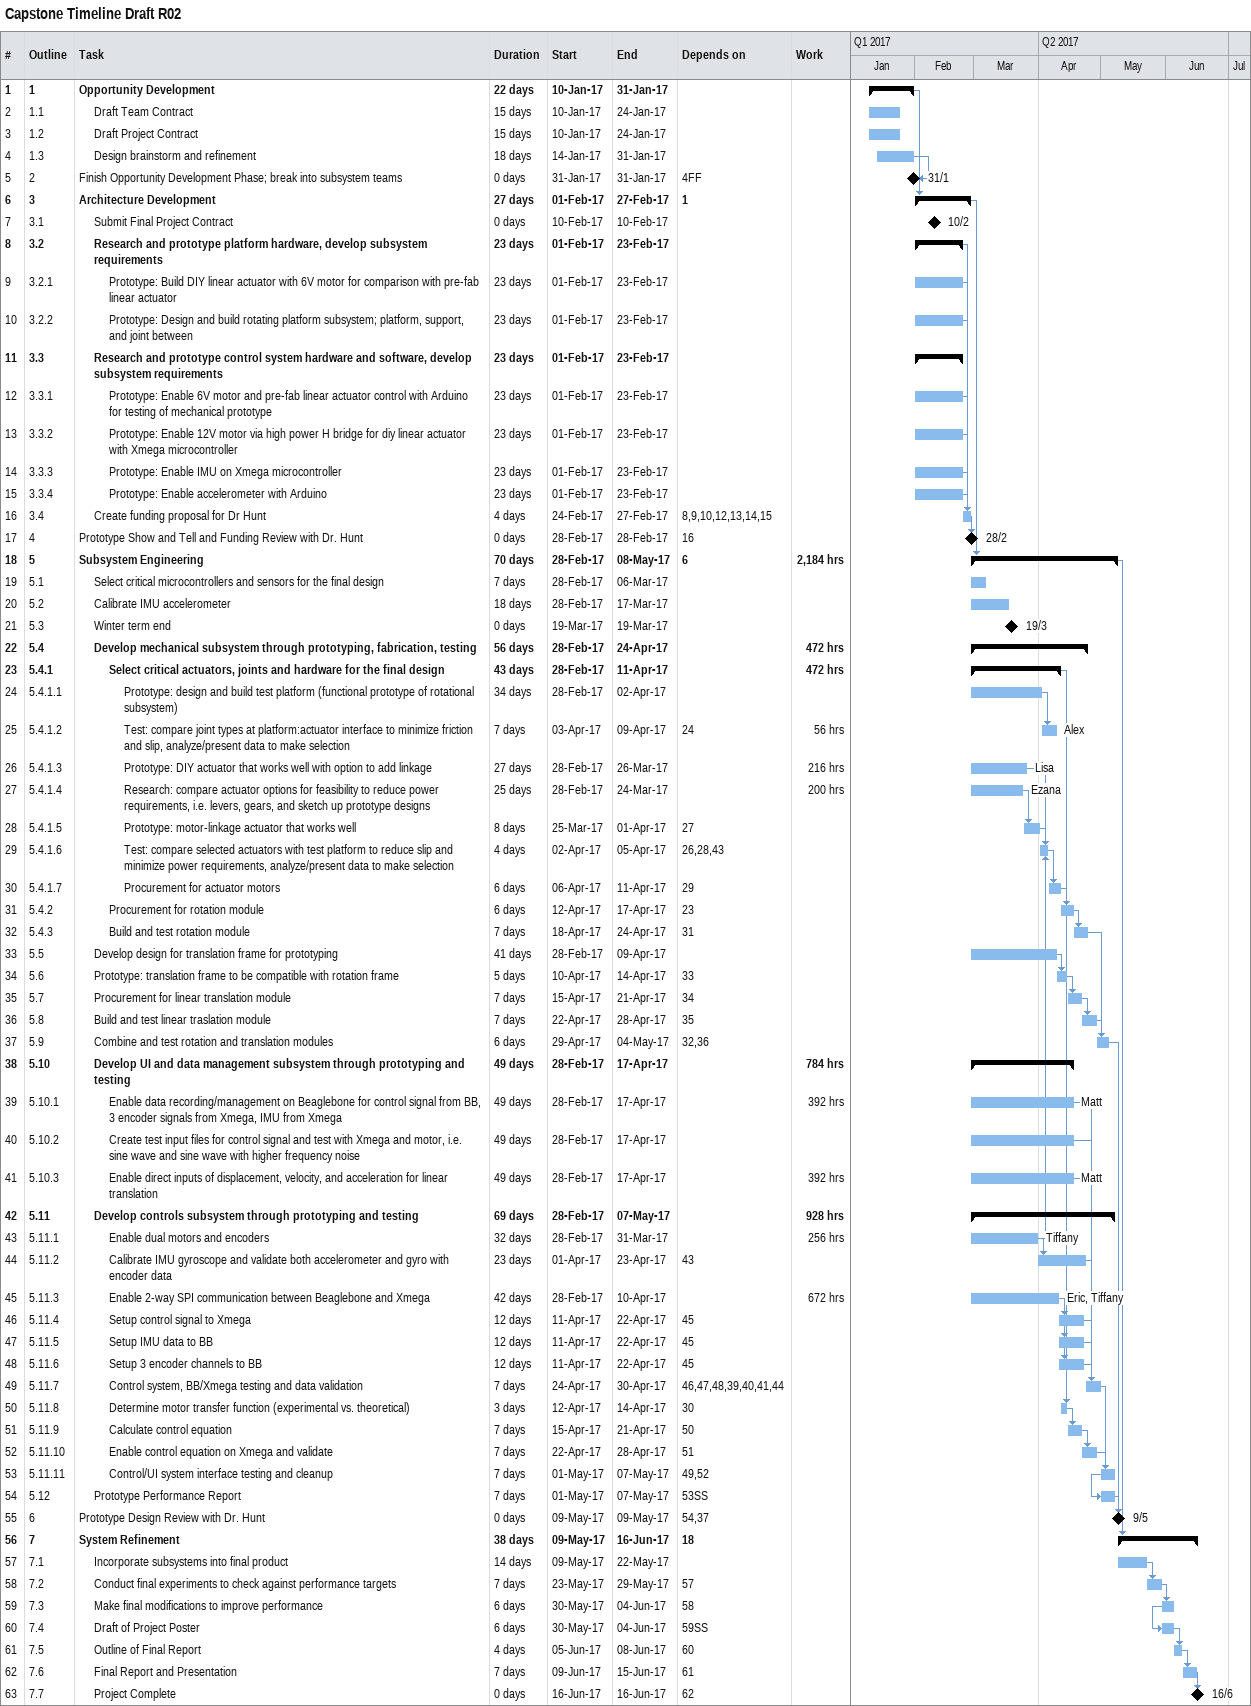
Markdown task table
Capstone Timeline Draft R02

| ID | WBS | Task | Duration | Start | Finish | Predecessors | Resources | Work (h) |
|---|---|---|---|---|---|---|---|---|
| 1 | 1 | **Opportunity Development** | 22d | 2017-01-10 | 2017-01-31 |  |  |  |
| 2 | 1.1 | Draft Team Contract | 15d | 2017-01-10 | 2017-01-24 |  |  |  |
| 3 | 1.2 | Draft Project Contract | 15d | 2017-01-10 | 2017-01-24 |  |  |  |
| 4 | 1.3 | Design brainstorm and refinement | 18d | 2017-01-14 | 2017-01-31 |  |  |  |
| 5 | 2 | Finish Opportunity Development Phase; break into subsystem teams | 0d | 2017-01-31 | 2017-01-31 | 4FF |  |  |
| 6 | 3 | **Architecture Development** | 27d | 2017-02-01 | 2017-02-27 | 1 |  |  |
| 7 | 3.1 | Submit Final Project Contract | 0d | 2017-02-10 | 2017-02-10 |  |  |  |
| 8 | 3.2 | **Research and prototype platform hardware, develop subsystem requirements** | 23d | 2017-02-01 | 2017-02-23 |  |  |  |
| 9 | 3.2.1 | Prototype: Build DIY linear actuator with 6V motor for comparison with pre-fab linear actuator | 23d | 2017-02-01 | 2017-02-23 |  |  |  |
| 10 | 3.2.2 | Prototype: Design and build rotating platform subsystem; platform, support, and joint between | 23d | 2017-02-01 | 2017-02-23 |  |  |  |
| 11 | 3.3 | **Research and prototype control system hardware and software, develop subsystem requirements** | 23d | 2017-02-01 | 2017-02-23 |  |  |  |
| 12 | 3.3.1 | Prototype: Enable 6V motor and pre-fab linear actuator control with Arduino for testing of mechanical prototype | 23d | 2017-02-01 | 2017-02-23 |  |  |  |
| 13 | 3.3.2 | Prototype: Enable 12V motor via high power H bridge for diy linear actuator with Xmega microcontroller | 23d | 2017-02-01 | 2017-02-23 |  |  |  |
| 14 | 3.3.3 | Prototype: Enable IMU on Xmega microcontroller | 23d | 2017-02-01 | 2017-02-23 |  |  |  |
| 15 | 3.3.4 | Prototype: Enable accelerometer with Arduino | 23d | 2017-02-01 | 2017-02-23 |  |  |  |
| 16 | 3.4 | Create funding proposal for Dr Hunt | 4d | 2017-02-24 | 2017-02-27 | 8, 9, 10, 12, 13, 14, 15 |  |  |
| 17 | 4 | Prototype Show and Tell and Funding Review with Dr. Hunt | 0d | 2017-02-28 | 2017-02-28 | 16 |  |  |
| 18 | 5 | **Subsystem Engineering** | 70d | 2017-02-28 | 2017-05-08 | 6 |  | 2184 |
| 19 | 5.1 | Select critical microcontrollers and sensors for the final design | 7d | 2017-02-28 | 2017-03-06 |  |  |  |
| 20 | 5.2 | Calibrate IMU accelerometer | 18d | 2017-02-28 | 2017-03-17 |  |  |  |
| 21 | 5.3 | Winter term end | 0d | 2017-03-19 | 2017-03-19 |  |  |  |
| 22 | 5.4 | **Develop mechanical subsystem through prototyping, fabrication, testing** | 56d | 2017-02-28 | 2017-04-24 |  |  | 472 |
| 23 | 5.4.1 | **Select critical actuators, joints and hardware for the final design** | 43d | 2017-02-28 | 2017-04-11 |  |  | 472 |
| 24 | 5.4.1.1 | Prototype: design and build test platform (functional prototype of rotational subsystem) | 34d | 2017-02-28 | 2017-04-02 |  |  |  |
| 25 | 5.4.1.2 | Test: compare joint types at platform:actuator interface to minimize friction and slip, analyze/present data to make selection | 7d | 2017-04-03 | 2017-04-09 | 24 | Alex | 56 |
| 26 | 5.4.1.3 | Prototype: DIY actuator that works well with option to add linkage | 27d | 2017-02-28 | 2017-03-26 |  | Lisa | 216 |
| 27 | 5.4.1.4 | Research: compare actuator options for feasibility to reduce power requirements, i.e. levers, gears, and sketch up prototype designs | 25d | 2017-02-28 | 2017-03-24 |  | Ezana | 200 |
| 28 | 5.4.1.5 | Prototype: motor-linkage actuator that works well | 8d | 2017-03-25 | 2017-04-01 | 27 |  |  |
| 29 | 5.4.1.6 | Test: compare selected actuators with test platform to reduce slip and minimize power requirements, analyze/present data to make selection | 4d | 2017-04-02 | 2017-04-05 | 26, 28, 43 |  |  |
| 30 | 5.4.1.7 | Procurement for actuator motors | 6d | 2017-04-06 | 2017-04-11 | 29 |  |  |
| 31 | 5.4.2 | Procurement for rotation module | 6d | 2017-04-12 | 2017-04-17 | 23 |  |  |
| 32 | 5.4.3 | Build and test rotation module | 7d | 2017-04-18 | 2017-04-24 | 31 |  |  |
| 33 | 5.5 | Develop design for translation frame for prototyping | 41d | 2017-02-28 | 2017-04-09 |  |  |  |
| 34 | 5.6 | Prototype: translation frame to be compatible with rotation frame | 5d | 2017-04-10 | 2017-04-14 | 33 |  |  |
| 35 | 5.7 | Procurement for linear translation module | 7d | 2017-04-15 | 2017-04-21 | 34 |  |  |
| 36 | 5.8 | Build and test linear traslation module | 7d | 2017-04-22 | 2017-04-28 | 35 |  |  |
| 37 | 5.9 | Combine and test rotation and translation modules | 6d | 2017-04-29 | 2017-05-04 | 32, 36 |  |  |
| 38 | 5.10 | **Develop UI and data management subsystem through prototyping and testing** | 49d | 2017-02-28 | 2017-04-17 |  |  | 784 |
| 39 | 5.10.1 | Enable data recording/management on Beaglebone for control signal from BB, 3 encoder signals from Xmega, IMU from Xmega | 49d | 2017-02-28 | 2017-04-17 |  | Matt | 392 |
| 40 | 5.10.2 | Create test input files for control signal and test with Xmega and motor, i.e. sine wave and sine wave with higher frequency noise | 49d | 2017-02-28 | 2017-04-17 |  |  |  |
| 41 | 5.10.3 | Enable direct inputs of displacement, velocity, and acceleration for linear translation | 49d | 2017-02-28 | 2017-04-17 |  | Matt | 392 |
| 42 | 5.11 | **Develop controls subsystem through prototyping and testing** | 69d | 2017-02-28 | 2017-05-07 |  |  | 928 |
| 43 | 5.11.1 | Enable dual motors and encoders | 32d | 2017-02-28 | 2017-03-31 |  | Tiffany | 256 |
| 44 | 5.11.2 | Calibrate IMU gyroscope and validate both accelerometer and gyro with encoder data | 23d | 2017-04-01 | 2017-04-23 | 43 |  |  |
| 45 | 5.11.3 | Enable 2-way SPI communication between Beaglebone and Xmega | 42d | 2017-02-28 | 2017-04-10 |  | Eric, Tiffany | 672 |
| 46 | 5.11.4 | Setup control signal to Xmega | 12d | 2017-04-11 | 2017-04-22 | 45 |  |  |
| 47 | 5.11.5 | Setup IMU data to BB | 12d | 2017-04-11 | 2017-04-22 | 45 |  |  |
| 48 | 5.11.6 | Setup 3 encoder channels to BB | 12d | 2017-04-11 | 2017-04-22 | 45 |  |  |
| 49 | 5.11.7 | Control system, BB/Xmega testing and data validation | 7d | 2017-04-24 | 2017-04-30 | 46, 47, 48, 39, 40, 41, 44 |  |  |
| 50 | 5.11.8 | Determine motor transfer function (experimental vs. theoretical) | 3d | 2017-04-12 | 2017-04-14 | 30 |  |  |
| 51 | 5.11.9 | Calculate control equation | 7d | 2017-04-15 | 2017-04-21 | 50 |  |  |
| 52 | 5.11.10 | Enable control equation on Xmega and validate | 7d | 2017-04-22 | 2017-04-28 | 51 |  |  |
| 53 | 5.11.11 | Control/UI system interface testing and cleanup | 7d | 2017-05-01 | 2017-05-07 | 49, 52 |  |  |
| 54 | 5.12 | Prototype Performance Report | 7d | 2017-05-01 | 2017-05-07 | 53SS |  |  |
| 55 | 6 | Prototype Design Review with Dr. Hunt | 0d | 2017-05-09 | 2017-05-09 | 54, 37 |  |  |
| 56 | 7 | **System Refinement** | 38d | 2017-05-09 | 2017-06-16 | 18 |  |  |
| 57 | 7.1 | Incorporate subsystems into final product | 14d | 2017-05-09 | 2017-05-22 |  |  |  |
| 58 | 7.2 | Conduct final experiments to check against performance targets | 7d | 2017-05-23 | 2017-05-29 | 57 |  |  |
| 59 | 7.3 | Make final modifications to improve performance | 6d | 2017-05-30 | 2017-06-04 | 58 |  |  |
| 60 | 7.4 | Draft of Project Poster | 6d | 2017-05-30 | 2017-06-04 | 59SS |  |  |
| 61 | 7.5 | Outline of Final Report | 4d | 2017-06-05 | 2017-06-08 | 60 |  |  |
| 62 | 7.6 | Final Report and Presentation | 7d | 2017-06-09 | 2017-06-15 | 61 |  |  |
| 63 | 7.7 | Project Complete | 0d | 2017-06-16 | 2017-06-16 | 62 |  |  |
